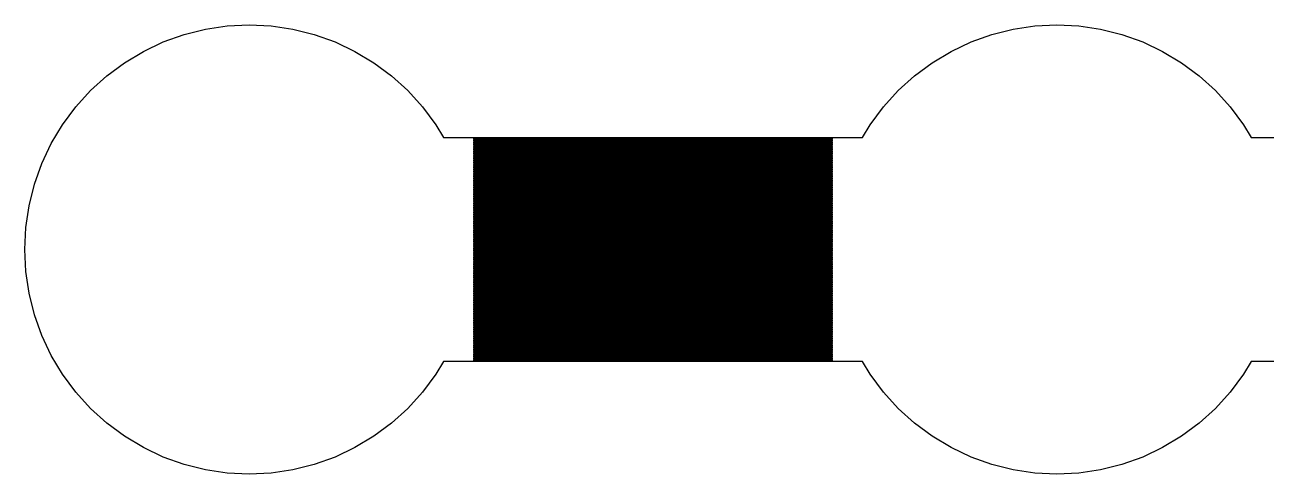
# Model space of a CAD drawing. Extents: x -16 to 132, y -40 to 113.
# Drawn here: x 84.88 to 99.02, y 20.45 to 25.57 of the extents above; entities that cross this region are included whole.
import ezdxf

# ---------------------------------------------------------------- set-up
doc = ezdxf.new("R2010")
doc.units = 0

msp = doc.modelspace()

# ---------------------------------------------------------------- linework, layer by layer
for p, q in [((86.6902, 25.4549), (86.9335, 25.5159)), ((86.9335, 25.5159), (87.1817, 25.5527)), ((87.1817, 25.5527), (87.4323, 25.565)), ((87.4323, 25.565), (87.6829, 25.5527)), ((87.6829, 25.5527), (87.931, 25.5159)), ((87.931, 25.5159), (88.1744, 25.4549)), ((95.8936, 25.4549), (96.1369, 25.5159)), ((96.1369, 25.5159), (96.3851, 25.5527)), ((96.3851, 25.5527), (96.6357, 25.565)), ((96.6357, 25.565), (96.8863, 25.5527)), ((96.8863, 25.5527), (97.1344, 25.5159)), ((97.1344, 25.5159), (97.3778, 25.4549)), ((86.2272, 25.2631), (86.454, 25.3704)), ((86.454, 25.3704), (86.6902, 25.4549)), ((88.1744, 25.4549), (88.4106, 25.3704)), ((88.4106, 25.3704), (88.6374, 25.2631)), ((95.4306, 25.2631), (95.6574, 25.3704)), ((95.6574, 25.3704), (95.8936, 25.4549)), ((97.3778, 25.4549), (97.614, 25.3704)), ((97.614, 25.3704), (97.8408, 25.2631)), ((86.012, 25.1341), (86.2272, 25.2631)), ((88.6374, 25.2631), (88.8526, 25.1341)), ((95.2154, 25.1341), (95.4306, 25.2631)), ((97.8408, 25.2631), (98.056, 25.1341)), ((85.8105, 24.9847), (86.012, 25.1341)), ((88.8526, 25.1341), (89.0541, 24.9847)), ((95.0139, 24.9847), (95.2154, 25.1341)), ((98.056, 25.1341), (98.2575, 24.9847)), ((85.6246, 24.8162), (85.8105, 24.9847)), ((89.0541, 24.9847), (89.24, 24.8162)), ((94.828, 24.8162), (95.0139, 24.9847)), ((98.2575, 24.9847), (98.4434, 24.8162)), ((85.4561, 24.6303), (85.6246, 24.8162)), ((89.24, 24.8162), (89.4085, 24.6303)), ((94.6595, 24.6303), (94.828, 24.8162)), ((98.4434, 24.8162), (98.6119, 24.6303)), ((85.3067, 24.4288), (85.4561, 24.6303)), ((89.4085, 24.6303), (89.5579, 24.4288)), ((94.51, 24.4288), (94.6595, 24.6303)), ((98.6119, 24.6303), (98.7613, 24.4288)), ((85.1777, 24.2136), (85.3067, 24.4288)), ((89.5579, 24.4288), (89.6461, 24.2816)), ((94.4218, 24.2816), (94.51, 24.4288)), ((98.7613, 24.4288), (98.8495, 24.2816)), ((85.0704, 23.9868), (85.1777, 24.2136)), ((89.6461, 24.2816), (94.4218, 24.2816)), ((94.0792, 24.2714), (89.9888, 24.2714)), ((89.9888, 24.2714), (89.9888, 24.2612)), ((89.9888, 24.2612), (94.0792, 24.2612)), ((94.0792, 24.2509), (89.9888, 24.2509)), ((89.9888, 24.2509), (89.9888, 24.2407)), ((89.9888, 24.2407), (94.0792, 24.2407)), ((94.0792, 24.2305), (89.9888, 24.2305)), ((89.9888, 24.2305), (89.9888, 24.2203)), ((89.9888, 24.2203), (94.0792, 24.2203)), ((94.0792, 24.21), (89.9888, 24.21)), ((89.9888, 24.21), (89.9888, 24.1998)), ((89.9888, 24.1998), (94.0792, 24.1998)), ((94.0792, 24.1896), (89.9888, 24.1896)), ((89.9888, 24.1896), (89.9888, 24.1794)), ((94.0792, 24.2612), (94.0792, 24.2714)), ((94.0792, 24.2407), (94.0792, 24.2509)), ((94.0792, 24.2203), (94.0792, 24.2305)), ((94.0792, 24.1998), (94.0792, 24.21)), ((94.0792, 24.1794), (94.0792, 24.1896)), ((98.8495, 24.2816), (103.625, 24.2816)), ((89.9888, 24.1794), (94.0792, 24.1794)), ((94.0792, 24.1691), (89.9888, 24.1691)), ((89.9888, 24.1691), (89.9888, 24.1589)), ((89.9888, 24.1589), (94.0792, 24.1589)), ((94.0792, 24.1487), (89.9888, 24.1487)), ((89.9888, 24.1487), (89.9888, 24.1385)), ((89.9888, 24.1385), (94.0792, 24.1385)), ((94.0792, 24.1282), (89.9888, 24.1282)), ((89.9888, 24.1282), (89.9888, 24.118)), ((89.9888, 24.118), (94.0792, 24.118)), ((94.0792, 24.1078), (89.9888, 24.1078)), ((89.9888, 24.1078), (89.9888, 24.0975)), ((89.9888, 24.0975), (94.0792, 24.0975)), ((94.0792, 24.0873), (89.9888, 24.0873)), ((89.9888, 24.0873), (89.9888, 24.0771)), ((89.9888, 24.0771), (94.0792, 24.0771)), ((94.0792, 24.0669), (89.9888, 24.0669)), ((89.9888, 24.0669), (89.9888, 24.0567)), ((89.9888, 24.0567), (94.0792, 24.0567)), ((94.0792, 24.1589), (94.0792, 24.1691)), ((94.0792, 24.1385), (94.0792, 24.1487)), ((94.0792, 24.118), (94.0792, 24.1282)), ((94.0792, 24.0975), (94.0792, 24.1078)), ((94.0792, 24.0771), (94.0792, 24.0873)), ((94.0792, 24.0567), (94.0792, 24.0669)), ((84.9859, 23.7506), (85.0704, 23.9868)), ((94.0792, 24.0464), (89.9888, 24.0464)), ((89.9888, 24.0464), (89.9888, 24.0362)), ((89.9888, 24.0362), (94.0792, 24.0362)), ((94.0792, 24.026), (89.9888, 24.026)), ((89.9888, 24.026), (89.9888, 24.0157)), ((89.9888, 24.0157), (94.0792, 24.0157)), ((94.0792, 24.0055), (89.9888, 24.0055)), ((89.9888, 24.0055), (89.9888, 23.9953)), ((89.9888, 23.9953), (94.0792, 23.9953)), ((94.0792, 23.9851), (89.9888, 23.9851)), ((89.9888, 23.9851), (89.9888, 23.9748)), ((89.9888, 23.9748), (94.0792, 23.9748)), ((94.0792, 23.9646), (89.9888, 23.9646)), ((89.9888, 23.9646), (89.9888, 23.9544)), ((89.9888, 23.9544), (94.0792, 23.9544)), ((94.0792, 23.9442), (89.9888, 23.9442)), ((89.9888, 23.9442), (89.9888, 23.9339)), ((89.9888, 23.9339), (94.0792, 23.9339)), ((94.0792, 23.9237), (89.9888, 23.9237)), ((89.9888, 23.9237), (89.9888, 23.9135)), ((89.9888, 23.9135), (94.0792, 23.9135)), ((94.0792, 24.0362), (94.0792, 24.0464)), ((94.0792, 24.0157), (94.0792, 24.026)), ((94.0792, 23.9953), (94.0792, 24.0055)), ((94.0792, 23.9748), (94.0792, 23.9851)), ((94.0792, 23.9544), (94.0792, 23.9646)), ((94.0792, 23.9339), (94.0792, 23.9442)), ((94.0792, 23.9135), (94.0792, 23.9237)), ((94.0792, 23.9033), (89.9888, 23.9033)), ((89.9888, 23.9033), (89.9888, 23.893)), ((89.9888, 23.893), (94.0792, 23.893)), ((94.0792, 23.8828), (89.9888, 23.8828)), ((89.9888, 23.8828), (89.9888, 23.8726)), ((89.9888, 23.8726), (94.0792, 23.8726)), ((94.0792, 23.8624), (89.9888, 23.8624)), ((89.9888, 23.8624), (89.9888, 23.8521)), ((89.9888, 23.8521), (94.0792, 23.8521)), ((94.0792, 23.8419), (89.9888, 23.8419)), ((89.9888, 23.8419), (89.9888, 23.8317)), ((89.9888, 23.8317), (94.0792, 23.8317)), ((94.0792, 23.8215), (89.9888, 23.8215)), ((89.9888, 23.8215), (89.9888, 23.8112)), ((89.9888, 23.8112), (94.0792, 23.8112)), ((94.0792, 23.801), (89.9888, 23.801)), ((89.9888, 23.801), (89.9888, 23.7908)), ((89.9888, 23.7908), (94.0792, 23.7908)), ((94.0792, 23.7805), (89.9888, 23.7805)), ((89.9888, 23.7805), (89.9888, 23.7703)), ((89.9888, 23.7703), (94.0792, 23.7703)), ((94.0792, 23.893), (94.0792, 23.9033)), ((94.0792, 23.8726), (94.0792, 23.8828)), ((94.0792, 23.8521), (94.0792, 23.8624)), ((94.0792, 23.8317), (94.0792, 23.8419)), ((94.0792, 23.8112), (94.0792, 23.8215)), ((94.0792, 23.7908), (94.0792, 23.801)), ((94.0792, 23.7703), (94.0792, 23.7805)), ((84.9249, 23.5072), (84.9859, 23.7506)), ((94.0792, 23.7601), (89.9888, 23.7601)), ((89.9888, 23.7601), (89.9888, 23.7499)), ((89.9888, 23.7499), (94.0792, 23.7499)), ((94.0792, 23.7397), (89.9888, 23.7397)), ((89.9888, 23.7397), (89.9888, 23.7294)), ((89.9888, 23.7294), (94.0792, 23.7294)), ((94.0792, 23.7192), (89.9888, 23.7192)), ((89.9888, 23.7192), (89.9888, 23.709)), ((89.9888, 23.709), (94.0792, 23.709)), ((94.0792, 23.6987), (89.9888, 23.6987)), ((89.9888, 23.6987), (89.9888, 23.6885)), ((89.9888, 23.6885), (94.0792, 23.6885)), ((94.0792, 23.6783), (89.9888, 23.6783)), ((89.9888, 23.6783), (89.9888, 23.6681)), ((89.9888, 23.6681), (94.0792, 23.6681)), ((94.0792, 23.6578), (89.9888, 23.6578)), ((89.9888, 23.6578), (89.9888, 23.6476)), ((89.9888, 23.6476), (94.0792, 23.6476)), ((94.0792, 23.6374), (89.9888, 23.6374)), ((89.9888, 23.6374), (89.9888, 23.6272)), ((89.9888, 23.6272), (94.0792, 23.6272)), ((94.0792, 23.7499), (94.0792, 23.7601)), ((94.0792, 23.7294), (94.0792, 23.7397)), ((94.0792, 23.709), (94.0792, 23.7192)), ((94.0792, 23.6885), (94.0792, 23.6987)), ((94.0792, 23.6681), (94.0792, 23.6783)), ((94.0792, 23.6476), (94.0792, 23.6578)), ((94.0792, 23.6272), (94.0792, 23.6374)), ((84.8881, 23.2591), (84.9249, 23.5072)), ((94.0792, 23.6169), (89.9888, 23.6169)), ((89.9888, 23.6169), (89.9888, 23.6067)), ((89.9888, 23.6067), (94.0792, 23.6067)), ((94.0792, 23.5965), (89.9888, 23.5965)), ((89.9888, 23.5965), (89.9888, 23.5862)), ((89.9888, 23.5862), (94.0792, 23.5862)), ((94.0792, 23.576), (89.9888, 23.576)), ((89.9888, 23.576), (89.9888, 23.5658)), ((89.9888, 23.5658), (94.0792, 23.5658)), ((94.0792, 23.5556), (89.9888, 23.5556)), ((89.9888, 23.5556), (89.9888, 23.5453)), ((89.9888, 23.5453), (94.0792, 23.5453)), ((94.0792, 23.5351), (89.9888, 23.5351)), ((89.9888, 23.5351), (89.9888, 23.5249)), ((89.9888, 23.5249), (94.0792, 23.5249)), ((94.0792, 23.5147), (89.9888, 23.5147)), ((89.9888, 23.5147), (89.9888, 23.5044)), ((89.9888, 23.5044), (94.0792, 23.5044)), ((94.0792, 23.4942), (89.9888, 23.4942)), ((89.9888, 23.4942), (89.9888, 23.484)), ((89.9888, 23.484), (94.0792, 23.484)), ((94.0792, 23.6067), (94.0792, 23.6169)), ((94.0792, 23.5862), (94.0792, 23.5965)), ((94.0792, 23.5658), (94.0792, 23.576)), ((94.0792, 23.5453), (94.0792, 23.5556)), ((94.0792, 23.5249), (94.0792, 23.5351)), ((94.0792, 23.5044), (94.0792, 23.5147)), ((94.0792, 23.484), (94.0792, 23.4942)), ((94.0792, 23.4738), (89.9888, 23.4738)), ((89.9888, 23.4738), (89.9888, 23.4635)), ((89.9888, 23.4635), (94.0792, 23.4635)), ((94.0792, 23.4533), (89.9888, 23.4533)), ((89.9888, 23.4533), (89.9888, 23.4431)), ((89.9888, 23.4431), (94.0792, 23.4431)), ((94.0792, 23.4329), (89.9888, 23.4329)), ((89.9888, 23.4329), (89.9888, 23.4226)), ((89.9888, 23.4226), (94.0792, 23.4226)), ((94.0792, 23.4124), (89.9888, 23.4124)), ((89.9888, 23.4124), (89.9888, 23.4022)), ((89.9888, 23.4022), (94.0792, 23.4022)), ((94.0792, 23.392), (89.9888, 23.392)), ((89.9888, 23.392), (89.9888, 23.3817)), ((89.9888, 23.3817), (94.0792, 23.3817)), ((94.0792, 23.3715), (89.9888, 23.3715)), ((89.9888, 23.3715), (89.9888, 23.3613)), ((89.9888, 23.3613), (94.0792, 23.3613)), ((94.0792, 23.3511), (89.9888, 23.3511)), ((89.9888, 23.3511), (89.9888, 23.3408)), ((89.9888, 23.3408), (94.0792, 23.3408)), ((94.0792, 23.4635), (94.0792, 23.4738)), ((94.0792, 23.4431), (94.0792, 23.4533)), ((94.0792, 23.4226), (94.0792, 23.4329)), ((94.0792, 23.4022), (94.0792, 23.4124)), ((94.0792, 23.3817), (94.0792, 23.392)), ((94.0792, 23.3613), (94.0792, 23.3715)), ((94.0792, 23.3408), (94.0792, 23.3511)), ((84.8758, 23.0085), (84.8881, 23.2591)), ((94.0792, 23.3306), (89.9888, 23.3306)), ((89.9888, 23.3306), (89.9888, 23.3204)), ((89.9888, 23.3204), (94.0792, 23.3204)), ((94.0792, 23.3102), (89.9888, 23.3102)), ((89.9888, 23.3102), (89.9888, 23.2999)), ((89.9888, 23.2999), (94.0792, 23.2999)), ((94.0792, 23.2897), (89.9888, 23.2897)), ((89.9888, 23.2897), (89.9888, 23.2795)), ((89.9888, 23.2795), (94.0792, 23.2795)), ((94.0792, 23.2692), (89.9888, 23.2692)), ((89.9888, 23.2692), (89.9888, 23.259)), ((89.9888, 23.259), (94.0792, 23.259)), ((94.0792, 23.2488), (89.9888, 23.2488)), ((89.9888, 23.2488), (89.9888, 23.2386)), ((89.9888, 23.2386), (94.0792, 23.2386)), ((94.0792, 23.2283), (89.9888, 23.2283)), ((89.9888, 23.2283), (89.9888, 23.2181)), ((89.9888, 23.2181), (94.0792, 23.2181)), ((94.0792, 23.2079), (89.9888, 23.2079)), ((89.9888, 23.2079), (89.9888, 23.1977)), ((94.0792, 23.3204), (94.0792, 23.3306)), ((94.0792, 23.2999), (94.0792, 23.3102)), ((94.0792, 23.2795), (94.0792, 23.2897)), ((94.0792, 23.259), (94.0792, 23.2692)), ((94.0792, 23.2386), (94.0792, 23.2488)), ((94.0792, 23.2181), (94.0792, 23.2283)), ((94.0792, 23.1977), (94.0792, 23.2079)), ((89.9888, 23.1977), (94.0792, 23.1977)), ((94.0792, 23.1874), (89.9888, 23.1874)), ((89.9888, 23.1874), (89.9888, 23.1772)), ((89.9888, 23.1772), (94.0792, 23.1772)), ((94.0792, 23.167), (89.9888, 23.167)), ((89.9888, 23.167), (89.9888, 23.1568)), ((89.9888, 23.1568), (94.0792, 23.1568)), ((94.0792, 23.1465), (89.9888, 23.1465)), ((89.9888, 23.1465), (89.9888, 23.1363)), ((89.9888, 23.1363), (94.0792, 23.1363)), ((94.0792, 23.1261), (89.9888, 23.1261)), ((89.9888, 23.1261), (89.9888, 23.1159)), ((89.9888, 23.1159), (94.0792, 23.1159)), ((94.0792, 23.1056), (89.9888, 23.1056)), ((89.9888, 23.1056), (89.9888, 23.0954)), ((89.9888, 23.0954), (94.0792, 23.0954)), ((94.0792, 23.0852), (89.9888, 23.0852)), ((89.9888, 23.0852), (89.9888, 23.075)), ((89.9888, 23.075), (94.0792, 23.075)), ((94.0792, 23.0647), (89.9888, 23.0647)), ((89.9888, 23.0647), (89.9888, 23.0545)), ((94.0792, 23.1772), (94.0792, 23.1874)), ((94.0792, 23.1568), (94.0792, 23.167)), ((94.0792, 23.1363), (94.0792, 23.1465)), ((94.0792, 23.1159), (94.0792, 23.1261)), ((94.0792, 23.0954), (94.0792, 23.1056)), ((94.0792, 23.075), (94.0792, 23.0852)), ((94.0792, 23.0545), (94.0792, 23.0647)), ((84.8881, 22.7579), (84.8758, 23.0085)), ((89.9888, 23.0545), (94.0792, 23.0545)), ((94.0792, 23.0443), (89.9888, 23.0443)), ((89.9888, 23.0443), (89.9888, 23.0341)), ((89.9888, 23.0341), (94.0792, 23.0341)), ((94.0792, 23.0238), (89.9888, 23.0238)), ((89.9888, 23.0238), (89.9888, 23.0136)), ((89.9888, 23.0136), (94.0792, 23.0136)), ((94.0792, 23.0034), (89.9888, 23.0034)), ((89.9888, 23.0034), (89.9888, 22.9931)), ((89.9888, 22.9931), (94.0792, 22.9931)), ((94.0792, 22.9829), (89.9888, 22.9829)), ((89.9888, 22.9829), (89.9888, 22.9727)), ((89.9888, 22.9727), (94.0792, 22.9727)), ((94.0792, 22.9625), (89.9888, 22.9625)), ((89.9888, 22.9625), (89.9888, 22.9523)), ((89.9888, 22.9523), (94.0792, 22.9523)), ((94.0792, 22.942), (89.9888, 22.942)), ((89.9888, 22.942), (89.9888, 22.9318)), ((89.9888, 22.9318), (94.0792, 22.9318)), ((94.0792, 22.9216), (89.9888, 22.9216)), ((89.9888, 22.9216), (89.9888, 22.9114)), ((94.0792, 23.0341), (94.0792, 23.0443)), ((94.0792, 23.0136), (94.0792, 23.0238)), ((94.0792, 22.9931), (94.0792, 23.0034)), ((94.0792, 22.9727), (94.0792, 22.9829)), ((94.0792, 22.9523), (94.0792, 22.9625)), ((94.0792, 22.9318), (94.0792, 22.942)), ((94.0792, 22.9114), (94.0792, 22.9216)), ((89.9888, 22.9114), (94.0792, 22.9114)), ((94.0792, 22.9011), (89.9888, 22.9011)), ((89.9888, 22.9011), (89.9888, 22.8909)), ((89.9888, 22.8909), (94.0792, 22.8909)), ((94.0792, 22.8807), (89.9888, 22.8807)), ((89.9888, 22.8807), (89.9888, 22.8705)), ((89.9888, 22.8705), (94.0792, 22.8705)), ((94.0792, 22.8602), (89.9888, 22.8602)), ((89.9888, 22.8602), (89.9888, 22.85)), ((89.9888, 22.85), (94.0792, 22.85)), ((94.0792, 22.8398), (89.9888, 22.8398)), ((89.9888, 22.8398), (89.9888, 22.8295)), ((89.9888, 22.8295), (94.0792, 22.8295)), ((94.0792, 22.8193), (89.9888, 22.8193)), ((89.9888, 22.8193), (89.9888, 22.8091)), ((89.9888, 22.8091), (94.0792, 22.8091)), ((94.0792, 22.7989), (89.9888, 22.7989)), ((89.9888, 22.7989), (89.9888, 22.7886)), ((89.9888, 22.7886), (94.0792, 22.7886)), ((94.0792, 22.7784), (89.9888, 22.7784)), ((89.9888, 22.7784), (89.9888, 22.7682)), ((94.0792, 22.8909), (94.0792, 22.9011)), ((94.0792, 22.8705), (94.0792, 22.8807)), ((94.0792, 22.85), (94.0792, 22.8602)), ((94.0792, 22.8295), (94.0792, 22.8398)), ((94.0792, 22.8091), (94.0792, 22.8193)), ((94.0792, 22.7886), (94.0792, 22.7989)), ((94.0792, 22.7682), (94.0792, 22.7784)), ((84.9249, 22.5098), (84.8881, 22.7579)), ((89.9888, 22.7682), (94.0792, 22.7682)), ((94.0792, 22.758), (89.9888, 22.758)), ((89.9888, 22.758), (89.9888, 22.7477)), ((89.9888, 22.7477), (94.0792, 22.7477)), ((94.0792, 22.7375), (89.9888, 22.7375)), ((89.9888, 22.7375), (89.9888, 22.7273)), ((89.9888, 22.7273), (94.0792, 22.7273)), ((94.0792, 22.7171), (89.9888, 22.7171)), ((89.9888, 22.7171), (89.9888, 22.7068)), ((89.9888, 22.7068), (94.0792, 22.7068)), ((94.0792, 22.6966), (89.9888, 22.6966)), ((89.9888, 22.6966), (89.9888, 22.6864)), ((89.9888, 22.6864), (94.0792, 22.6864)), ((94.0792, 22.6761), (89.9888, 22.6761)), ((89.9888, 22.6761), (89.9888, 22.6659)), ((89.9888, 22.6659), (94.0792, 22.6659)), ((94.0792, 22.6557), (89.9888, 22.6557)), ((89.9888, 22.6557), (89.9888, 22.6455)), ((89.9888, 22.6455), (94.0792, 22.6455)), ((94.0792, 22.6353), (89.9888, 22.6353)), ((89.9888, 22.6353), (89.9888, 22.625)), ((94.0792, 22.7477), (94.0792, 22.758)), ((94.0792, 22.7273), (94.0792, 22.7375)), ((94.0792, 22.7068), (94.0792, 22.7171)), ((94.0792, 22.6864), (94.0792, 22.6966)), ((94.0792, 22.6659), (94.0792, 22.6761)), ((94.0792, 22.6455), (94.0792, 22.6557)), ((94.0792, 22.625), (94.0792, 22.6353)), ((84.9859, 22.2664), (84.9249, 22.5098)), ((89.9888, 22.625), (94.0792, 22.625)), ((94.0792, 22.6148), (89.9888, 22.6148)), ((89.9888, 22.6148), (89.9888, 22.6046)), ((89.9888, 22.6046), (94.0792, 22.6046)), ((94.0792, 22.5943), (89.9888, 22.5943)), ((89.9888, 22.5943), (89.9888, 22.5841)), ((89.9888, 22.5841), (94.0792, 22.5841)), ((94.0792, 22.5739), (89.9888, 22.5739)), ((89.9888, 22.5739), (89.9888, 22.5637)), ((89.9888, 22.5637), (94.0792, 22.5637)), ((94.0792, 22.5534), (89.9888, 22.5534)), ((89.9888, 22.5534), (89.9888, 22.5432)), ((89.9888, 22.5432), (94.0792, 22.5432)), ((94.0792, 22.533), (89.9888, 22.533)), ((89.9888, 22.533), (89.9888, 22.5228)), ((89.9888, 22.5228), (94.0792, 22.5228)), ((94.0792, 22.5125), (89.9888, 22.5125)), ((89.9888, 22.5125), (89.9888, 22.5023)), ((89.9888, 22.5023), (94.0792, 22.5023)), ((94.0792, 22.4921), (89.9888, 22.4921)), ((89.9888, 22.4921), (89.9888, 22.4819)), ((94.0792, 22.6046), (94.0792, 22.6148)), ((94.0792, 22.5841), (94.0792, 22.5943)), ((94.0792, 22.5637), (94.0792, 22.5739)), ((94.0792, 22.5432), (94.0792, 22.5534)), ((94.0792, 22.5228), (94.0792, 22.533)), ((94.0792, 22.5023), (94.0792, 22.5125)), ((94.0792, 22.4819), (94.0792, 22.4921)), ((89.9888, 22.4819), (94.0792, 22.4819)), ((94.0792, 22.4716), (89.9888, 22.4716)), ((89.9888, 22.4716), (89.9888, 22.4614)), ((89.9888, 22.4614), (94.0792, 22.4614)), ((94.0792, 22.4512), (89.9888, 22.4512)), ((89.9888, 22.4512), (89.9888, 22.441)), ((89.9888, 22.441), (94.0792, 22.441)), ((94.0792, 22.4307), (89.9888, 22.4307)), ((89.9888, 22.4307), (89.9888, 22.4205)), ((89.9888, 22.4205), (94.0792, 22.4205)), ((94.0792, 22.4103), (89.9888, 22.4103)), ((89.9888, 22.4103), (89.9888, 22.4001)), ((89.9888, 22.4001), (94.0792, 22.4001)), ((94.0792, 22.3898), (89.9888, 22.3898)), ((89.9888, 22.3898), (89.9888, 22.3796)), ((89.9888, 22.3796), (94.0792, 22.3796)), ((94.0792, 22.3694), (89.9888, 22.3694)), ((89.9888, 22.3694), (89.9888, 22.3591)), ((89.9888, 22.3591), (94.0792, 22.3591)), ((94.0792, 22.4614), (94.0792, 22.4716)), ((94.0792, 22.441), (94.0792, 22.4512)), ((94.0792, 22.4205), (94.0792, 22.4307)), ((94.0792, 22.4001), (94.0792, 22.4103)), ((94.0792, 22.3796), (94.0792, 22.3898)), ((94.0792, 22.3591), (94.0792, 22.3694)), ((85.0704, 22.0302), (84.9859, 22.2664)), ((94.0792, 22.3489), (89.9888, 22.3489)), ((89.9888, 22.3489), (89.9888, 22.3387)), ((89.9888, 22.3387), (94.0792, 22.3387)), ((94.0792, 22.3285), (89.9888, 22.3285)), ((89.9888, 22.3285), (89.9888, 22.3183)), ((89.9888, 22.3183), (94.0792, 22.3183)), ((94.0792, 22.308), (89.9888, 22.308)), ((89.9888, 22.308), (89.9888, 22.2978)), ((89.9888, 22.2978), (94.0792, 22.2978)), ((94.0792, 22.2876), (89.9888, 22.2876)), ((89.9888, 22.2876), (89.9888, 22.2773)), ((89.9888, 22.2773), (94.0792, 22.2773)), ((94.0792, 22.2671), (89.9888, 22.2671)), ((89.9888, 22.2671), (89.9888, 22.2569)), ((89.9888, 22.2569), (94.0792, 22.2569)), ((94.0792, 22.2467), (89.9888, 22.2467)), ((89.9888, 22.2467), (89.9888, 22.2364)), ((89.9888, 22.2364), (94.0792, 22.2364)), ((94.0792, 22.2262), (89.9888, 22.2262)), ((89.9888, 22.2262), (89.9888, 22.216)), ((89.9888, 22.216), (94.0792, 22.216)), ((94.0792, 22.3387), (94.0792, 22.3489)), ((94.0792, 22.3183), (94.0792, 22.3285)), ((94.0792, 22.2978), (94.0792, 22.308)), ((94.0792, 22.2773), (94.0792, 22.2876)), ((94.0792, 22.2569), (94.0792, 22.2671)), ((94.0792, 22.2364), (94.0792, 22.2467)), ((94.0792, 22.216), (94.0792, 22.2262)), ((94.0792, 22.2058), (89.9888, 22.2058)), ((89.9888, 22.2058), (89.9888, 22.1955)), ((89.9888, 22.1955), (94.0792, 22.1955)), ((94.0792, 22.1853), (89.9888, 22.1853)), ((89.9888, 22.1853), (89.9888, 22.1751)), ((89.9888, 22.1751), (94.0792, 22.1751)), ((94.0792, 22.1649), (89.9888, 22.1649)), ((89.9888, 22.1649), (89.9888, 22.1546)), ((89.9888, 22.1546), (94.0792, 22.1546)), ((94.0792, 22.1444), (89.9888, 22.1444)), ((89.9888, 22.1444), (89.9888, 22.1342)), ((89.9888, 22.1342), (94.0792, 22.1342)), ((94.0792, 22.1239), (89.9888, 22.1239)), ((89.9888, 22.1239), (89.9888, 22.1137)), ((89.9888, 22.1137), (94.0792, 22.1137)), ((94.0792, 22.1035), (89.9888, 22.1035)), ((89.9888, 22.1035), (89.9888, 22.0933)), ((89.9888, 22.0933), (94.0792, 22.0933)), ((94.0792, 22.083), (89.9888, 22.083)), ((89.9888, 22.083), (89.9888, 22.0728)), ((89.9888, 22.0728), (94.0792, 22.0728)), ((94.0792, 22.1955), (94.0792, 22.2058)), ((94.0792, 22.1751), (94.0792, 22.1853)), ((94.0792, 22.1546), (94.0792, 22.1649)), ((94.0792, 22.1342), (94.0792, 22.1444)), ((94.0792, 22.1137), (94.0792, 22.1239)), ((94.0792, 22.0933), (94.0792, 22.1035)), ((94.0792, 22.0728), (94.0792, 22.083)), ((85.1777, 21.8034), (85.0704, 22.0302)), ((94.0792, 22.0626), (89.9888, 22.0626)), ((89.9888, 22.0626), (89.9888, 22.0524)), ((89.9888, 22.0524), (94.0792, 22.0524)), ((94.0792, 22.0421), (89.9888, 22.0421)), ((89.9888, 22.0421), (89.9888, 22.0319)), ((89.9888, 22.0319), (94.0792, 22.0319)), ((94.0792, 22.0217), (89.9888, 22.0217)), ((89.9888, 22.0217), (89.9888, 22.0115)), ((89.9888, 22.0115), (94.0792, 22.0115)), ((94.0792, 22.0013), (89.9888, 22.0013)), ((89.9888, 22.0013), (89.9888, 21.991)), ((89.9888, 21.991), (94.0792, 21.991)), ((94.0792, 21.9808), (89.9888, 21.9808)), ((89.9888, 21.9808), (89.9888, 21.9706)), ((89.9888, 21.9706), (94.0792, 21.9706)), ((94.0792, 21.9603), (89.9888, 21.9603)), ((89.9888, 21.9603), (89.9888, 21.9501)), ((89.9888, 21.9501), (94.0792, 21.9501)), ((94.0792, 21.9399), (89.9888, 21.9399)), ((89.9888, 21.9399), (89.9888, 21.9297)), ((89.9888, 21.9297), (94.0792, 21.9297)), ((94.0792, 22.0524), (94.0792, 22.0626)), ((94.0792, 22.0319), (94.0792, 22.0421)), ((94.0792, 22.0115), (94.0792, 22.0217)), ((94.0792, 21.991), (94.0792, 22.0013)), ((94.0792, 21.9706), (94.0792, 21.9808)), ((94.0792, 21.9501), (94.0792, 21.9603)), ((94.0792, 21.9297), (94.0792, 21.9399)), ((85.3067, 21.5882), (85.1777, 21.8034)), ((94.0792, 21.9194), (89.9888, 21.9194)), ((89.9888, 21.9194), (89.9888, 21.9092)), ((89.9888, 21.9092), (94.0792, 21.9092)), ((94.0792, 21.899), (89.9888, 21.899)), ((89.9888, 21.899), (89.9888, 21.8888)), ((89.9888, 21.8888), (94.0792, 21.8888)), ((94.0792, 21.8785), (89.9888, 21.8785)), ((89.9888, 21.8785), (89.9888, 21.8683)), ((89.9888, 21.8683), (94.0792, 21.8683)), ((94.0792, 21.8581), (89.9888, 21.8581)), ((89.9888, 21.8581), (89.9888, 21.8479)), ((89.9888, 21.8479), (94.0792, 21.8479)), ((94.0792, 21.8376), (89.9888, 21.8376)), ((89.9888, 21.8376), (89.9888, 21.8274)), ((89.9888, 21.8274), (94.0792, 21.8274)), ((94.0792, 21.8172), (89.9888, 21.8172)), ((89.9888, 21.8172), (89.9888, 21.8069)), ((89.9888, 21.8069), (94.0792, 21.8069)), ((94.0792, 21.7967), (89.9888, 21.7967)), ((89.9888, 21.7967), (89.9888, 21.7865)), ((89.9888, 21.7865), (94.0792, 21.7865)), ((94.0792, 21.9092), (94.0792, 21.9194)), ((94.0792, 21.8888), (94.0792, 21.899)), ((94.0792, 21.8683), (94.0792, 21.8785)), ((94.0792, 21.8479), (94.0792, 21.8581)), ((94.0792, 21.8274), (94.0792, 21.8376)), ((94.0792, 21.8069), (94.0792, 21.8172)), ((94.0792, 21.7865), (94.0792, 21.7967)), ((89.6461, 21.7354), (89.5579, 21.5882)), ((94.4218, 21.7354), (89.6461, 21.7354)), ((94.0792, 21.7763), (89.9888, 21.7763)), ((89.9888, 21.7763), (89.9888, 21.766)), ((89.9888, 21.766), (94.0792, 21.766)), ((94.0792, 21.7558), (89.9888, 21.7558)), ((89.9888, 21.7558), (89.9888, 21.7456)), ((89.9888, 21.7456), (94.0792, 21.7456)), ((94.0792, 21.766), (94.0792, 21.7763)), ((94.0792, 21.7456), (94.0792, 21.7558)), ((94.51, 21.5882), (94.4218, 21.7354)), ((98.8495, 21.7354), (98.7613, 21.5882)), ((103.625, 21.7354), (98.8495, 21.7354)), ((85.4561, 21.3867), (85.3067, 21.5882)), ((89.5579, 21.5882), (89.4085, 21.3867)), ((94.6595, 21.3867), (94.51, 21.5882)), ((98.7613, 21.5882), (98.6119, 21.3867)), ((85.6246, 21.2008), (85.4561, 21.3867)), ((89.4085, 21.3867), (89.24, 21.2008)), ((94.828, 21.2008), (94.6595, 21.3867)), ((98.6119, 21.3867), (98.4434, 21.2008)), ((85.8105, 21.0323), (85.6246, 21.2008)), ((89.24, 21.2008), (89.0541, 21.0323)), ((95.0139, 21.0323), (94.828, 21.2008)), ((98.4434, 21.2008), (98.2575, 21.0323)), ((86.012, 20.8829), (85.8105, 21.0323)), ((89.0541, 21.0323), (88.8526, 20.8829)), ((95.2154, 20.8829), (95.0139, 21.0323)), ((98.2575, 21.0323), (98.056, 20.8829)), ((86.2272, 20.7539), (86.012, 20.8829)), ((88.8526, 20.8829), (88.6374, 20.7539)), ((95.4306, 20.7539), (95.2154, 20.8829)), ((98.056, 20.8829), (97.8408, 20.7539)), ((86.454, 20.6466), (86.2272, 20.7539)), ((88.6374, 20.7539), (88.4106, 20.6466)), ((95.6574, 20.6466), (95.4306, 20.7539)), ((97.8408, 20.7539), (97.614, 20.6466)), ((86.6902, 20.5621), (86.454, 20.6466)), ((86.9335, 20.5011), (86.6902, 20.5621)), ((88.1744, 20.5621), (87.931, 20.5011)), ((88.4106, 20.6466), (88.1744, 20.5621)), ((95.8936, 20.5621), (95.6574, 20.6466)), ((96.1369, 20.5011), (95.8936, 20.5621)), ((97.3778, 20.5621), (97.1344, 20.5011)), ((97.614, 20.6466), (97.3778, 20.5621)), ((87.1817, 20.4643), (86.9335, 20.5011)), ((87.4323, 20.452), (87.1817, 20.4643)), ((87.6829, 20.4643), (87.4323, 20.452)), ((87.931, 20.5011), (87.6829, 20.4643)), ((96.3851, 20.4643), (96.1369, 20.5011)), ((96.6357, 20.452), (96.3851, 20.4643)), ((96.8863, 20.4643), (96.6357, 20.452)), ((97.1344, 20.5011), (96.8863, 20.4643))]:
    msp.add_line(p, q)

doc.saveas('drawing.dxf')
